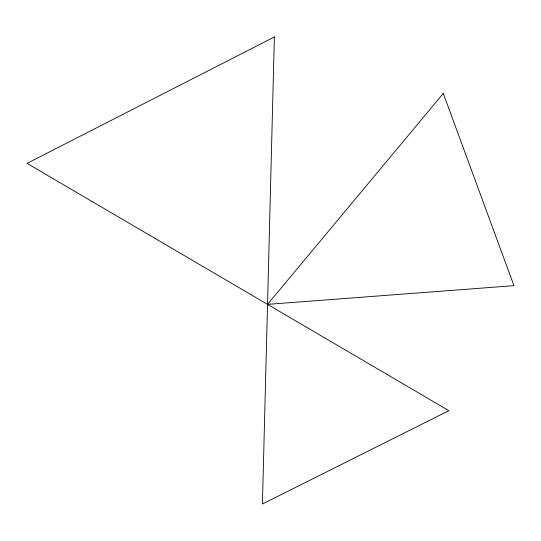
<?xml version="1.0" encoding="UTF-8"?>
<svg xmlns="http://www.w3.org/2000/svg" width="541" height="541" viewBox="0 0 541 541"><rect width="100%" height="100%" fill="white"/><g stroke="black" fill="none" stroke-linecap="round" stroke-linejoin="round"><path stroke-width="0.81" d="M274.382 36.964L262.419 504.036L448.847 410.666L27.05 163.375L274.382 36.964M443.282 93.451L267.531 304.367L513.95 285.655L443.282 93.451"/></g></svg>
